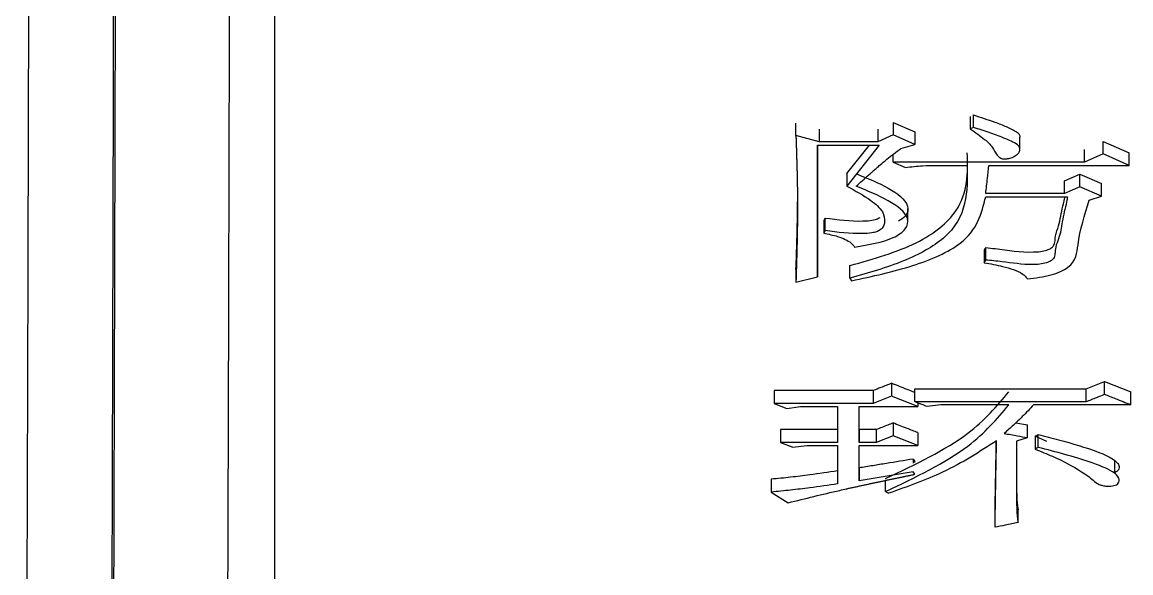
# Model space of a CAD drawing. Header units: millimetres. Extents: x 2126 to 3741, y 477 to 1658.
# Drawn here: x 2347.47 to 2355.24, y 819.34 to 823.2 of the extents above; entities that cross this region are included whole.
import ezdxf

# ---------------------------------------------------------------- set-up
doc = ezdxf.new("R2010")
doc.units = ezdxf.units.MM

msp = doc.modelspace()

# ---------------------------------------------------------------- linework, layer by layer
at = {"color": 7, "linetype": 'Continuous', "lineweight": 25}
for p, q in [((2354.136, 822.4625), (2354.136, 822.5498)), ((2352.8919, 822.4053), (2352.8919, 822.4926)), ((2353.0542, 822.4499), (2353.0542, 822.3624)), ((2353.4653, 822.4498), (2353.4653, 822.3624)), ((2353.5734, 822.4974), (2353.7249, 822.4309)), ((2353.5734, 822.4974), (2353.5734, 822.41)), ((2354.136, 822.4625), (2354.1142, 822.4529)), ((2353.0542, 822.3624), (2352.8919, 822.4053)), ((2353.5734, 822.41), (2353.4653, 822.3624)), ((2353.7249, 822.3434), (2353.5734, 822.41)), ((2353.7249, 822.4309), (2353.7249, 822.3434)), ((2354.462, 822.3058), (2354.462, 822.3938)), ((2353.0434, 822.3387), (2353.4761, 822.3387)), ((2353.0434, 821.4154), (2353.0434, 822.3387)), ((2353.0434, 822.3387), (2353.0434, 821.5041)), ((2353.4653, 822.3624), (2353.0542, 822.3624)), ((2353.4761, 822.3387), (2353.2489, 822.0511)), ((2353.2489, 822.1389), (2353.4069, 822.3387)), ((2353.6275, 822.315), (2353.7249, 822.3434)), ((2354.9148, 822.2203), (2354.9148, 822.3079)), ((2355.0446, 822.3646), (2355.2285, 822.2843)), ((2355.0446, 822.277), (2355.0446, 822.3646)), ((2353.5734, 822.2203), (2353.5734, 822.2749)), ((2353.5734, 822.2203), (2353.66, 822.1826)), ((2354.9148, 822.2203), (2353.5734, 822.2203)), ((2355.0446, 822.277), (2354.9148, 822.2203)), ((2355.2285, 822.1967), (2355.0446, 822.277)), ((2355.2285, 822.1967), (2355.2285, 822.2843)), ((2353.2489, 822.1389), (2353.2489, 822.0511)), ((2353.8763, 822.1967), (2354.0927, 822.1967)), ((2354.2441, 822.1967), (2355.2285, 822.1967)), ((2354.7742, 822.0875), (2354.8823, 822.1342)), ((2354.8823, 822.0464), (2354.8823, 822.1342)), ((2354.8823, 822.1342), (2355.0338, 822.0689)), ((2354.7742, 821.9996), (2354.7742, 822.0875)), ((2355.0338, 821.9809), (2355.0338, 822.0689)), ((2354.7742, 821.9996), (2354.2225, 821.9996)), ((2354.8823, 822.0464), (2354.7742, 821.9996)), ((2355.0338, 821.9809), (2354.8823, 822.0464)), ((2354.9472, 821.953), (2355.0338, 821.9809)), ((2354.2225, 821.9763), (2354.7958, 821.9763)), ((2353.0975, 821.8281), (2353.0867, 821.8097)), ((2353.0975, 821.7398), (2353.0975, 821.8281)), ((2353.6763, 821.8035), (2353.6763, 821.8916)), ((2353.0867, 821.8097), (2353.0867, 821.7214)), ((2353.0975, 821.7398), (2353.0867, 821.7214)), ((2354.2117, 821.6039), (2354.2117, 821.5153)), ((2354.2225, 821.5336), (2354.2225, 821.6221)), ((2352.892, 821.4679), (2352.892, 821.3792)), ((2353.0434, 821.5041), (2353.0434, 821.4154)), ((2352.892, 821.3792), (2353.0434, 821.4154)), ((2353.2706, 821.4063), (2353.2814, 821.3883)), ((2353.5626, 820.6705), (2353.5626, 820.5808)), ((2354.9256, 820.6317), (2355.0554, 820.6834)), ((2355.0554, 820.5937), (2355.0554, 820.6834)), ((2355.0554, 820.6834), (2355.2393, 820.6102)), ((2352.7405, 820.6188), (2352.7405, 820.529)), ((2353.4328, 820.6188), (2353.4328, 820.529)), ((2353.5626, 820.5808), (2353.4328, 820.529)), ((2353.7465, 820.5075), (2353.5626, 820.5808)), ((2353.7249, 820.5419), (2353.7249, 820.6317)), ((2353.7249, 820.6317), (2354.9256, 820.6317)), ((2354.9256, 820.5419), (2354.9256, 820.6317)), ((2352.7405, 820.529), (2352.8271, 820.4946)), ((2353.4328, 820.529), (2352.7405, 820.529)), ((2352.8271, 820.4946), (2352.9244, 820.5075)), ((2352.9244, 820.5075), (2353.184, 820.5075)), ((2353.184, 820.5075), (2353.184, 820.2556)), ((2353.3355, 820.5075), (2353.7465, 820.5075)), ((2353.3355, 820.2556), (2353.3355, 820.5075)), ((2353.3355, 820.3458), (2353.3355, 820.5075)), ((2353.7249, 820.5419), (2354.9256, 820.5419)), ((2353.7465, 820.5333), (2353.7465, 820.5075)), ((2353.9088, 820.5204), (2353.8114, 820.5075)), ((2354.3847, 820.5204), (2353.9088, 820.5204)), ((2355.2393, 820.5204), (2354.5578, 820.5204)), ((2353.5735, 820.3924), (2353.5735, 820.3023)), ((2354.434, 820.3944), (2354.5146, 820.3797)), ((2354.5146, 820.2895), (2354.5146, 820.3797)), ((2352.7838, 820.3458), (2352.7838, 820.2557)), ((2353.184, 820.3458), (2352.7838, 820.3458)), ((2353.3355, 820.3458), (2353.3355, 820.2556)), ((2353.4545, 820.3458), (2353.3355, 820.3458)), ((2353.4545, 820.3458), (2353.4545, 820.2556)), ((2353.5735, 820.3023), (2353.4545, 820.2556)), ((2353.7465, 820.2345), (2353.5735, 820.3023)), ((2354.5688, 820.2994), (2354.5688, 820.2092)), ((2354.6514, 820.2633), (2354.5688, 820.2994)), ((2354.5902, 820.2217), (2354.5902, 820.3119)), ((2352.7838, 820.2557), (2352.8703, 820.2218)), ((2353.184, 820.2556), (2352.7838, 820.2557)), ((2352.8703, 820.2218), (2352.9677, 820.2345)), ((2352.9677, 820.2345), (2353.184, 820.2345)), ((2353.184, 820.2345), (2353.1841, 819.9661)), ((2353.4545, 820.2556), (2353.3355, 820.2556)), ((2353.3355, 820.2345), (2353.7465, 820.2345)), ((2353.3355, 819.9869), (2353.3355, 820.2345)), ((2353.3355, 820.0774), (2353.3355, 820.2345)), ((2354.4389, 820.2641), (2354.4389, 819.8295)), ((2354.4389, 820.2641), (2354.4389, 819.9202)), ((2353.7141, 820.1399), (2353.7141, 820.1099)), ((2353.7141, 820.1399), (2353.7249, 820.1232)), ((2353.7249, 820.1159), (2353.7249, 820.1232)), ((2355.1273, 820.0385), (2355.1273, 820.1299)), ((2353.3355, 820.0774), (2353.3355, 819.9869)), ((2353.7141, 820.0495), (2353.3355, 819.9869)), ((2353.7249, 820.0327), (2353.7141, 820.0495)), ((2352.7189, 819.9986), (2352.7189, 819.908)), ((2353.5194, 819.9121), (2353.5194, 819.9899)), ((2352.7189, 819.908), (2352.8379, 819.8336)), ((2353.5194, 819.9121), (2353.541, 819.8997)), ((2354.4389, 819.9202), (2354.4389, 819.8295)), ((2354.2874, 819.6615), (2354.2874, 819.7524)), ((2354.4497, 819.6941), (2354.4497, 819.785))]:
    msp.add_line(p, q, dxfattribs=at)
at = {"color": 7, "linetype": 'Continuous', "lineweight": 25, "flags": 128}
for points in [[(2354.1142, 822.5402), (2354.1142, 822.5097), (2354.1142, 822.4813), (2354.1142, 822.4529)], [(2353.2706, 821.4063), (2353.2706, 821.4424), (2353.2706, 821.4687), (2353.2706, 821.495)], [(2353.4328, 820.6188), (2353.0867, 820.6188), (2352.7405, 820.6188)], [(2355.2393, 820.5204), (2355.2393, 820.5653), (2355.2393, 820.6102)], [(2353.7465, 820.3247), (2353.7465, 820.3019), (2353.7465, 820.2682), (2353.7465, 820.2345)], [(2354.5688, 820.2994), (2354.5742, 820.3025), (2354.5796, 820.3057), (2354.5902, 820.3119)], [(2354.5902, 820.2217), (2354.5795, 820.2154), (2354.5687, 820.2092)]]:
    msp.add_lwpolyline(points, dxfattribs=at)
at = {"color": 7, "linetype": 'Continuous', "lineweight": 25}
for points, knots in [([(2347.566, 903.2699), (2347.5668, 900.2452), (2347.5685, 894.2087), (2347.5688, 885.0556), (2347.5675, 876.0137), (2347.5645, 867.1863), (2347.5599, 858.6941), (2347.5547, 851.8497), (2347.5496, 846.3926), (2347.5449, 842.0398), (2347.5394, 837.5819), (2347.5328, 833.1033), (2347.5256, 828.9695), (2347.5179, 825.229), (2347.5097, 821.9108), (2347.5007, 818.8755), (2347.4908, 816.2233), (2347.4801, 813.9884), (2347.4725, 813.0105), (2347.4687, 812.5113)], [0, 0, 0, 0, 0.074691, 0.149062, 0.223115, 0.296848, 0.370262, 0.443356, 0.483243, 0.526636, 0.573536, 0.623941, 0.677851, 0.725458, 0.775499, 0.827974, 0.882883, 0.940225, 1, 1, 1, 1]), ([(2348.0737, 813.2543), (2348.0782, 813.9792), (2348.0874, 815.4289), (2348.1003, 819.2192), (2348.1123, 824.1173), (2348.1233, 830.158), (2348.133, 837.2059), (2348.1413, 845.1488), (2348.148, 853.8486), (2348.1531, 863.1554), (2348.1559, 871.5973), (2348.1572, 878.8774), (2348.1574, 882.881), (2348.1575, 884.8828)], [0, 0, 0, 0, 0.0981345, 0.196269, 0.2944034, 0.3925379, 0.4906723, 0.5888066, 0.686941, 0.7850753, 0.8832097, 0.9416048, 1, 1, 1, 1]), ([(2348.0876, 813.7911), (2348.0909, 814.2908), (2348.0974, 815.2767), (2348.1067, 817.5572), (2348.1154, 820.318), (2348.1234, 823.5464), (2348.1307, 827.157), (2348.1384, 831.703), (2348.1461, 837.3062), (2348.1533, 844.0249), (2348.1591, 850.9275), (2348.1636, 857.857), (2348.1668, 864.681), (2348.1691, 871.2911), (2348.1704, 877.6009), (2348.1708, 882.1053), (2348.1709, 884.488), (2348.1709, 884.8828)], [0, 0, 0, 0, 0.07139, 0.140843, 0.208359, 0.273937, 0.337578, 0.399281, 0.488173, 0.572709, 0.652888, 0.72871, 0.800173, 0.867277, 0.930021, 0.988406, 1, 1, 1, 1]), ([(2348.969, 884.8828), (2348.9689, 883.6105), (2348.9688, 881.2841), (2348.9684, 877.9206), (2348.9679, 874.7875), (2348.9672, 871.6713), (2348.9662, 868.5776), (2348.9651, 865.5121), (2348.9638, 862.4806), (2348.9617, 858.2266), (2348.9584, 852.6862), (2348.9532, 845.9423), (2348.9465, 839.2147), (2348.9391, 833.4937), (2348.9315, 828.7732), (2348.9241, 824.9705), (2348.9159, 821.5364), (2348.9068, 818.578), (2348.8971, 816.1245), (2348.8903, 815.079), (2348.8868, 814.5471)], [0, 0, 0, 0, 0.037781, 0.069081, 0.100468, 0.131943, 0.163506, 0.195157, 0.226895, 0.258722, 0.330934, 0.408983, 0.49287, 0.582593, 0.645672, 0.711347, 0.779618, 0.850484, 0.923944, 1, 1, 1, 1]), ([(2349.237, 877.7438), (2349.237, 877.0974), (2349.2371, 873.8621), (2349.2371, 868.1101), (2349.2372, 861.9106), (2349.2372, 855.9011), (2349.2373, 851.2617), (2349.2373, 845.7245), (2349.2373, 841.5161), (2349.2374, 836.5816), (2349.2374, 831.9839), (2349.2375, 827.8888), (2349.2375, 824.2072), (2349.2376, 821.5987), (2349.2376, 818.7886), (2349.2377, 816.9183), (2349.2378, 814.8901), (2349.2379, 814.1338), (2349.2379, 813.6051)], [0, 0, 0, 0, 0.020124, 0.100733, 0.181328, 0.221587, 0.302184, 0.342442, 0.423039, 0.463298, 0.543894, 0.624491, 0.664749, 0.745346, 0.785604, 0.8662, 0.906458, 1, 1, 1, 1]), ([(2354.1359, 822.5498), (2354.1868, 822.5337), (2354.2664, 822.5084), (2354.361, 822.4717), (2354.4165, 822.4456), (2354.4508, 822.4242), (2354.4628, 822.4068), (2354.4612, 822.3973), (2354.4607, 822.3939)], [0, 0, 0, 0, 0.385113, 0.602792, 0.768152, 0.874694, 0.955427, 1, 1, 1, 1]), ([(2354.1142, 822.4529), (2354.1492, 822.4287), (2354.2075, 822.3883), (2354.2726, 822.3264), (2354.2911, 822.2826), (2354.3132, 822.2566), (2354.3257, 822.2479), (2354.3379, 822.2431), (2354.3515, 822.2412), (2354.3698, 822.2421), (2354.3965, 822.2478), (2354.427, 822.26), (2354.4515, 822.2794), (2354.4629, 822.3006), (2354.4625, 822.322), (2354.4314, 822.3549), (2354.351, 822.3883), (2354.2463, 822.4279), (2354.1728, 822.451), (2354.136, 822.4625)], [0, 0, 0, 0, 0.156412, 0.260868, 0.365462, 0.392662, 0.410241, 0.42134, 0.432549, 0.445637, 0.467959, 0.506678, 0.545841, 0.586947, 0.621916, 0.6571, 0.775363, 0.887354, 1, 1, 1, 1]), ([(2352.8919, 822.4053), (2352.8922, 822.3963), (2352.8927, 822.3827), (2352.8933, 822.3647), (2352.8937, 822.3512), (2352.8942, 822.3377), (2352.8946, 822.3243), (2352.8951, 822.3108), (2352.8955, 822.2973), (2352.8959, 822.2839), (2352.8965, 822.2659), (2352.897, 822.248), (2352.8976, 822.2301), (2352.8979, 822.2167), (2352.8985, 822.1988), (2352.8989, 822.181), (2352.8994, 822.1632), (2352.8997, 822.1498), (2352.9001, 822.1364), (2352.9005, 822.1186), (2352.9009, 822.1008), (2352.9012, 822.0831), (2352.9015, 822.0698), (2352.9017, 822.0565), (2352.902, 822.0387), (2352.9022, 822.021), (2352.9024, 822.0033), (2352.9025, 821.9923), (2352.9026, 821.9834), (2352.9027, 821.9768), (2352.9027, 821.9702), (2352.9028, 821.9613), (2352.9028, 821.9525), (2352.9029, 821.9437), (2352.9029, 821.9371), (2352.9029, 821.9305), (2352.9029, 821.9239), (2352.9029, 821.9173), (2352.9029, 821.9118), (2352.9029, 821.9074), (2352.9029, 821.9041), (2352.9029, 821.8997), (2352.9029, 821.8953), (2352.9029, 821.8909), (2352.9029, 821.8865), (2352.9029, 821.881), (2352.9029, 821.8744), (2352.9028, 821.8656), (2352.9028, 821.8568), (2352.9027, 821.848), (2352.9027, 821.8415), (2352.9026, 821.8327), (2352.9025, 821.8217), (2352.9024, 821.8086), (2352.9023, 821.7955), (2352.9021, 821.7823), (2352.9019, 821.7648), (2352.9016, 821.7474), (2352.9013, 821.7299), (2352.9011, 821.7168), (2352.9008, 821.7038), (2352.9005, 821.6864), (2352.9001, 821.669), (2352.8997, 821.6516), (2352.8994, 821.6386), (2352.8991, 821.6255), (2352.8987, 821.6082), (2352.8982, 821.5909), (2352.8978, 821.5736), (2352.8974, 821.5606), (2352.8969, 821.5433), (2352.8965, 821.526), (2352.8959, 821.5088), (2352.8956, 821.4959), (2352.8952, 821.483), (2352.8947, 821.4657), (2352.8941, 821.4485), (2352.8936, 821.4314), (2352.8932, 821.4185), (2352.8926, 821.4011), (2352.8922, 821.388), (2352.892, 821.3792)], [0, 0, 0, 0, 0.025705, 0.038557, 0.05141, 0.064262, 0.077115, 0.089967, 0.102819, 0.115672, 0.128524, 0.154229, 0.167082, 0.179934, 0.192786, 0.218491, 0.231344, 0.244196, 0.257049, 0.269901, 0.295606, 0.308458, 0.321311, 0.334163, 0.347016, 0.37272, 0.385573, 0.398425, 0.404851, 0.411278, 0.417704, 0.42413, 0.436983, 0.443409, 0.449835, 0.456261, 0.462687, 0.469114, 0.47554, 0.478753, 0.481966, 0.485179, 0.491605, 0.494818, 0.498032, 0.504458, 0.510884, 0.51731, 0.530163, 0.536589, 0.543015, 0.549441, 0.562294, 0.575146, 0.587999, 0.600851, 0.613703, 0.639408, 0.652261, 0.665113, 0.677966, 0.690818, 0.716523, 0.729375, 0.742228, 0.75508, 0.767932, 0.793637, 0.80649, 0.819342, 0.832195, 0.857899, 0.870752, 0.883604, 0.896457, 0.909309, 0.935014, 0.947866, 0.960719, 0.973571, 1, 1, 1, 1]), ([(2353.3138, 822.0511), (2353.3434, 822.0775), (2353.3767, 822.1073), (2353.414, 822.1403), (2353.4233, 822.1486), (2353.4327, 822.1569), (2353.4421, 822.1652), (2353.4515, 822.1734), (2353.4646, 822.185), (2353.5041, 822.2197), (2353.5589, 822.2652), (2353.6106, 822.3027), (2353.6275, 822.315)], [0, 0, 0, 0, 0.297523, 0.334713, 0.371903, 0.390498, 0.427688, 0.464879, 0.483474, 0.557855, 0.855503, 1, 1, 1, 1]), ([(2353.2706, 821.495), (2353.4367, 821.5423), (2353.7616, 821.6349), (2354.1032, 821.9175), (2354.0966, 822.1457), (2354.0927, 822.2844)], [0, 0, 0, 0, 0.291237, 0.569425, 1, 1, 1, 1]), ([(2354.0927, 822.1967), (2354.0945, 822.0157), (2354.0971, 821.7607), (2353.6551, 821.5165), (2353.4001, 821.4434), (2353.2706, 821.4063)], [0, 0, 0, 0, 0.546872, 0.769893, 1, 1, 1, 1]), ([(2353.3138, 822.1389), (2353.3924, 822.107), (2353.5464, 822.0447), (2353.6865, 821.9377), (2353.677, 821.8476), (2353.6286, 821.8174), (2353.611, 821.8064)], [0, 0, 0, 0, 0.366502, 0.718078, 0.897344, 1, 1, 1, 1]), ([(2353.66, 822.1826), (2353.6997, 822.1873), (2353.7709, 822.1957), (2353.844, 822.1964), (2353.8763, 822.1967)], [0, 0, 0, 0, 0.558835, 1, 1, 1, 1]), ([(2354.2225, 821.9996), (2354.2244, 822.0174), (2354.2283, 822.0529), (2354.2356, 822.1185), (2354.2408, 822.1666), (2354.2441, 822.1967)], [0, 0, 0, 0, 0.271476, 0.542951, 1, 1, 1, 1]), ([(2353.2489, 822.0511), (2353.3082, 822.019), (2353.4087, 821.9646), (2353.505, 821.8782), (2353.5181, 821.8141), (2353.5072, 821.7713), (2353.4893, 821.7469), (2353.4578, 821.7312), (2353.4154, 821.7217), (2353.292, 821.7143), (2353.1839, 821.7285), (2353.0975, 821.7398)], [0, 0, 0, 0, 0.237031, 0.40138, 0.534635, 0.589033, 0.643886, 0.675792, 0.707579, 0.7663, 1, 1, 1, 1]), ([(2353.303, 821.625), (2353.4022, 821.6414), (2353.552, 821.6661), (2353.6698, 821.7498), (2353.6898, 821.8484), (2353.5454, 821.9571), (2353.3921, 822.0193), (2353.3138, 822.0511)], [0, 0, 0, 0, 0.25015, 0.377758, 0.502112, 0.745934, 1, 1, 1, 1]), ([(2352.892, 821.4679), (2352.8971, 821.6056), (2352.903, 821.7624), (2352.9029, 821.9225), (2352.9029, 821.942)], [0, 0, 0, 0, 0.87795, 1, 1, 1, 1]), ([(2353.2814, 821.3883), (2353.4281, 821.4202), (2353.7168, 821.483), (2354.1445, 821.668), (2354.1932, 821.8605), (2354.2225, 821.9763)], [0, 0, 0, 0, 0.291804, 0.574112, 1, 1, 1, 1]), ([(2354.7958, 821.9763), (2354.7935, 821.9646), (2354.7824, 821.9062), (2354.7563, 821.8086), (2354.745, 821.7026), (2354.7097, 821.629), (2354.7096, 821.5823), (2354.7024, 821.5488), (2354.6802, 821.5266), (2354.6465, 821.5123), (2354.6014, 821.5032), (2354.4938, 821.4986), (2354.3695, 821.5197), (2354.2607, 821.53), (2354.2225, 821.5336)], [0, 0, 0, 0, 0.051282, 0.25636, 0.431754, 0.51946, 0.589456, 0.639546, 0.668094, 0.696777, 0.732309, 0.768498, 0.918801, 1, 1, 1, 1]), ([(2354.2225, 821.6221), (2354.2447, 821.6193), (2354.3545, 821.6054), (2354.483, 821.5853), (2354.6076, 821.5926), (2354.6501, 821.602), (2354.6814, 821.6161), (2354.7135, 821.6492), (2354.7045, 821.6918), (2354.7253, 821.7492), (2354.743, 821.8066), (2354.7535, 821.8762), (2354.769, 821.9325), (2354.7757, 821.9661), (2354.7777, 821.9763)], [0, 0, 0, 0, 0.054921, 0.272966, 0.312507, 0.352188, 0.383382, 0.414603, 0.535292, 0.594414, 0.712513, 0.830508, 0.948503, 1, 1, 1, 1]), ([(2354.5145, 821.4018), (2354.5716, 821.4088), (2354.6827, 821.4225), (2354.8569, 821.5011), (2354.8674, 821.6949), (2354.9155, 821.8505), (2354.9472, 821.953)], [0, 0, 0, 0, 0.1295403, 0.2526388, 0.50766, 1, 1, 1, 1]), ([(2353.0975, 821.8281), (2353.1854, 821.8165), (2353.2896, 821.8029), (2353.4116, 821.8098), (2353.4555, 821.8178), (2353.474, 821.8282), (2353.4817, 821.8326)], [0, 0, 0, 0, 0.664291, 0.787396, 0.911549, 1, 1, 1, 1]), ([(2353.0867, 821.7214), (2353.1205, 821.715), (2353.1756, 821.7045), (2353.2388, 821.6797), (2353.2804, 821.6543), (2353.2955, 821.6347), (2353.303, 821.625)], [0, 0, 0, 0, 0.34974, 0.571287, 0.787704, 1, 1, 1, 1]), ([(2354.2117, 821.6039), (2354.2126, 821.6054), (2354.2144, 821.6085), (2354.218, 821.6146), (2354.2207, 821.6191), (2354.2225, 821.6221)], [0, 0, 0, 0, 0.253186, 0.506379, 1, 1, 1, 1]), ([(2354.2117, 821.5153), (2354.2135, 821.5184), (2354.2171, 821.5245), (2354.2207, 821.5306), (2354.2225, 821.5336)], [0, 0, 0, 0, 0.499996, 1, 1, 1, 1]), ([(2354.2117, 821.5153), (2354.2556, 821.5073), (2354.3276, 821.4942), (2354.4173, 821.4677), (2354.4839, 821.4396), (2354.5044, 821.4143), (2354.5145, 821.4018)], [0, 0, 0, 0, 0.349071, 0.571765, 0.789358, 1, 1, 1, 1]), ([(2353.5626, 820.6705), (2353.5502, 820.6655), (2353.5252, 820.6556), (2353.4819, 820.6383), (2353.4511, 820.6261), (2353.4328, 820.6188)], [0, 0, 0, 0, 0.288602, 0.577203, 1, 1, 1, 1]), ([(2353.7249, 820.6059), (2353.7071, 820.613), (2353.6712, 820.6272), (2353.6171, 820.6488), (2353.5808, 820.6633), (2353.5626, 820.6705)], [0, 0, 0, 0, 0.32842, 0.66421, 1, 1, 1, 1]), ([(2353.5194, 820.0027), (2353.7308, 820.1031), (2354.1052, 820.2808), (2354.2999, 820.5103), (2354.3847, 820.6102)], [0, 0, 0, 0, 0.564667, 1, 1, 1, 1]), ([(2354.9256, 820.5419), (2354.9381, 820.5469), (2354.9631, 820.5568), (2355.0063, 820.5741), (2355.0371, 820.5864), (2355.0554, 820.5937)], [0, 0, 0, 0, 0.288432, 0.576865, 1, 1, 1, 1]), ([(2355.0554, 820.5937), (2355.0804, 820.5837), (2355.1235, 820.5665), (2355.1848, 820.5421), (2355.2212, 820.5276), (2355.2393, 820.5204)], [0, 0, 0, 0, 0.407194, 0.703597, 1, 1, 1, 1]), ([(2353.5194, 819.9121), (2353.7308, 820.0126), (2354.1052, 820.1906), (2354.2999, 820.4203), (2354.3847, 820.5204)], [0, 0, 0, 0, 0.564597, 1, 1, 1, 1]), ([(2353.8114, 820.5075), (2353.7991, 820.5124), (2353.7785, 820.5206), (2353.7496, 820.5321), (2353.7332, 820.5386), (2353.7249, 820.5419)], [0, 0, 0, 0, 0.428361, 0.714181, 1, 1, 1, 1]), ([(2354.5578, 820.5204), (2354.5319, 820.4924), (2354.4873, 820.4442), (2354.4169, 820.3776), (2354.3738, 820.3387), (2354.3523, 820.3193)], [0, 0, 0, 0, 0.409741, 0.70481, 1, 1, 1, 1]), ([(2353.5735, 820.3924), (2353.561, 820.3875), (2353.5349, 820.3773), (2353.4952, 820.3617), (2353.4681, 820.3511), (2353.4545, 820.3458)], [0, 0, 0, 0, 0.314838, 0.657419, 1, 1, 1, 1]), ([(2353.7465, 820.3247), (2353.7216, 820.3344), (2353.6802, 820.3506), (2353.6225, 820.3732), (2353.5898, 820.386), (2353.5735, 820.3924)], [0, 0, 0, 0, 0.432898, 0.716449, 1, 1, 1, 1]), ([(2354.2982, 820.2684), (2354.1801, 820.191), (2353.9675, 820.0518), (2353.6722, 819.9465), (2353.541, 819.8997)], [0, 0, 0, 0, 0.555449, 1, 1, 1, 1]), ([(2354.2874, 819.6615), (2354.2875, 819.6654), (2354.2877, 819.6771), (2354.288, 819.6928), (2354.2883, 819.7124), (2354.2887, 819.7321), (2354.289, 819.7517), (2354.2894, 819.7714), (2354.2896, 819.7872), (2354.29, 819.8069), (2354.2903, 819.8267), (2354.2907, 819.8465), (2354.291, 819.8663), (2354.2913, 819.8822), (2354.2916, 819.902), (2354.2919, 819.9179), (2354.2922, 819.9379), (2354.2926, 819.9578), (2354.2929, 819.9778), (2354.2933, 819.9977), (2354.2936, 820.0138), (2354.2939, 820.0338), (2354.2943, 820.0538), (2354.2947, 820.0739), (2354.2951, 820.0941), (2354.2954, 820.1102), (2354.2957, 820.1303), (2354.296, 820.1465), (2354.2964, 820.1667), (2354.2967, 820.1829), (2354.2971, 820.2031), (2354.2976, 820.2302), (2354.298, 820.2534), (2354.2982, 820.2684)], [0, 0, 0, 0, 0.019729, 0.059186, 0.078915, 0.118372, 0.157829, 0.177558, 0.217015, 0.236744, 0.276201, 0.315659, 0.335387, 0.374845, 0.394573, 0.43403, 0.453759, 0.493216, 0.532674, 0.552402, 0.59186, 0.611588, 0.651046, 0.690503, 0.710232, 0.749689, 0.769418, 0.808875, 0.828604, 0.868061, 0.88779, 0.927247, 1, 1, 1, 1]), ([(2354.3523, 820.3193), (2354.3677, 820.3165), (2354.3984, 820.3108), (2354.4525, 820.3009), (2354.4912, 820.2938), (2354.5146, 820.2895)], [0, 0, 0, 0, 0.283862, 0.567725, 1, 1, 1, 1]), ([(2354.5146, 820.2895), (2354.5083, 820.2874), (2354.4925, 820.2821), (2354.4673, 820.2736), (2354.4483, 820.2673), (2354.4389, 820.2641)], [0, 0, 0, 0, 0.250001, 0.6250002, 1, 1, 1, 1]), ([(2354.5902, 820.3119), (2354.638, 820.2994), (2354.7815, 820.2617), (2354.9704, 820.2089), (2355.1046, 820.149), (2355.1518, 820.1096), (2355.1591, 820.0847), (2355.1549, 820.0655), (2355.1446, 820.0542), (2355.1343, 820.0479), (2355.1278, 820.0464), (2355.1273, 820.0463)], [0, 0, 0, 0, 0.186803, 0.560962, 0.749178, 0.825797, 0.902611, 0.942659, 0.97537, 0.998161, 1, 1, 1, 1]), ([(2354.2874, 819.7524), (2354.2886, 819.8153), (2354.291, 819.9461), (2354.2942, 820.1179), (2354.296, 820.2278), (2354.2967, 820.2675)], [0, 0, 0, 0, 0.371075, 0.772541, 1, 1, 1, 1]), ([(2354.5688, 820.2092), (2354.6097, 820.1927), (2354.7297, 820.1445), (2354.8693, 820.0713), (2354.9655, 820.0022), (2355.0035, 819.966), (2355.041, 819.9534), (2355.0698, 819.9494), (2355.0978, 819.9496), (2355.1219, 819.9533), (2355.14, 819.9601), (2355.1535, 819.9721), (2355.16, 819.9929), (2355.1512, 820.0212), (2355.089, 820.0687), (2354.9585, 820.119), (2354.7776, 820.1728), (2354.6528, 820.2054), (2354.5902, 820.2217)], [0, 0, 0, 0, 0.09565, 0.280795, 0.373244, 0.419662, 0.436462, 0.4533, 0.470465, 0.483389, 0.496387, 0.510841, 0.535897, 0.579802, 0.622961, 0.750748, 0.875017, 1, 1, 1, 1]), ([(2353.7141, 820.1399), (2353.6513, 820.1295), (2353.5568, 820.1139), (2353.4306, 820.0931), (2353.3672, 820.0826), (2353.3355, 820.0774)], [0, 0, 0, 0, 0.497508, 0.748754, 1, 1, 1, 1]), ([(2353.1841, 820.0566), (2353.1192, 820.047), (2353.0105, 820.0308), (2352.855, 820.0117), (2352.7643, 820.003), (2352.7189, 819.9986)], [0, 0, 0, 0, 0.424957, 0.71216, 1, 1, 1, 1]), ([(2353.1841, 819.9661), (2353.1193, 819.9563), (2353.0108, 819.9398), (2352.8547, 819.9217), (2352.7642, 819.9125), (2352.7189, 819.908)], [0, 0, 0, 0, 0.424962, 0.712284, 1, 1, 1, 1]), ([(2352.8379, 819.8336), (2352.9575, 819.8632), (2353.0919, 819.8965), (2353.2375, 819.9291), (2353.2682, 819.9359), (2353.2912, 819.941), (2353.3143, 819.946), (2353.3336, 819.9502), (2353.3528, 819.9544), (2353.3683, 819.9578), (2353.3837, 819.9611), (2353.3953, 819.9636), (2353.4069, 819.9661), (2353.4224, 819.9694), (2353.4379, 819.9727), (2353.4534, 819.976), (2353.465, 819.9784), (2353.4766, 819.9809), (2353.4921, 819.9842), (2353.5077, 819.9874), (2353.5232, 819.9907), (2353.5348, 819.9931), (2353.5504, 819.9964), (2353.5659, 819.9996), (2353.5815, 820.0029), (2353.5931, 820.0053), (2353.6048, 820.0078), (2353.6165, 820.0102), (2353.6282, 820.0126), (2353.6379, 820.0146), (2353.6457, 820.0163), (2353.6515, 820.0175), (2353.6573, 820.0187), (2353.6651, 820.0203), (2353.6729, 820.0219), (2353.6807, 820.0236), (2353.6865, 820.0248), (2353.6924, 820.026), (2353.7002, 820.0276), (2353.7079, 820.0292), (2353.7168, 820.0311), (2353.7219, 820.0321), (2353.7249, 820.0327)], [0, 0, 0, 0, 0.414083, 0.465835, 0.49171, 0.517586, 0.543462, 0.569338, 0.582276, 0.608151, 0.621089, 0.634027, 0.646965, 0.659903, 0.685779, 0.698716, 0.711654, 0.724592, 0.73753, 0.763406, 0.776344, 0.789282, 0.802219, 0.828095, 0.841033, 0.853971, 0.866909, 0.879847, 0.892784, 0.905722, 0.912191, 0.91866, 0.925129, 0.931598, 0.944536, 0.951005, 0.957474, 0.963943, 0.970412, 0.98335, 0.989818, 1, 1, 1, 1]), ([(2354.4389, 819.9202), (2354.4392, 819.9041), (2354.4397, 819.8734), (2354.4419, 819.8283), (2354.4471, 819.7994), (2354.4497, 819.785)], [0, 0, 0, 0, 0.356279, 0.6779441, 1, 1, 1, 1]), ([(2354.4389, 819.8295), (2354.4392, 819.8134), (2354.4397, 819.7826), (2354.4419, 819.7375), (2354.4471, 819.7086), (2354.4497, 819.6941)], [0, 0, 0, 0, 0.355817, 0.677713, 1, 1, 1, 1]), ([(2354.4497, 819.6941), (2354.4347, 819.6911), (2354.4047, 819.6851), (2354.3506, 819.6742), (2354.3115, 819.6663), (2354.2874, 819.6615)], [0, 0, 0, 0, 0.277507, 0.555013, 1, 1, 1, 1])]:
    msp.add_open_spline(points, degree=3, knots=knots, dxfattribs=at)

doc.saveas('drawing.dxf')
